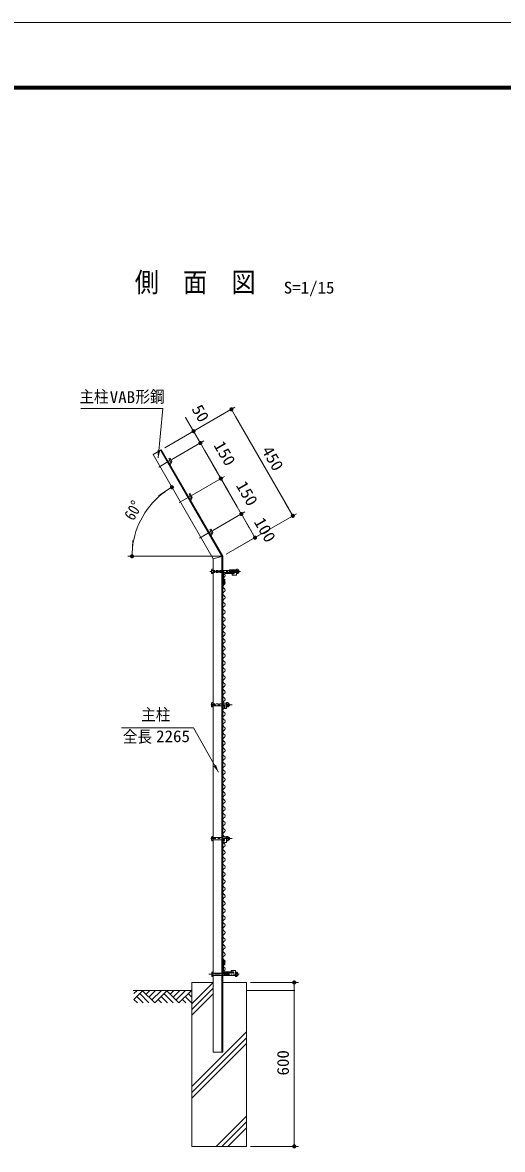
# Model space of a CAD drawing. Units: millimetres, scale not verified. Extents: x -4455 to 4455, y -3150 to 3150.
# Drawn here: x -394 to 1364, y -975 to 3150 of the extents above; entities that cross this region are included whole.
import ezdxf
from ezdxf.enums import TextEntityAlignment as Align

# ---------------------------------------------------------------- set-up
doc = ezdxf.new("R2010")
doc.units = ezdxf.units.MM
doc.header["$LTSCALE"] = 30
for name, pattern in [('DASHED', [7.5, 6, -1.5]), ('USER1', [2, 1.25, -0.25, 0.25, -0.25]), ('USER2', [0.375, 0.25, -0.125]), ('USER3', [4.7625, 3.175, -1.5875]), ('USER4', [1.125, 0.75, -0.125, 0.125, -0.125])]:
    doc.linetypes.add(name, pattern=pattern)
for name, color, linetype, lineweight in [('0-0_7詳細', 7, 'Continuous', 18), ('0-1_SUNPOU', 1, 'Continuous', 18), ('0-2_6文字', 3, 'Continuous', 9), ('0-3_0', 7, 'Continuous', 9), ('0-4_1部材', 3, 'Continuous', 18), ('0-5_8部品', 7, 'Continuous', 9), ('0-6_GL', 7, 'Continuous', 9), ('0-7_4基礎', 4, 'Continuous', 18), ('0-9_5寸法', 1, 'Continuous', 18), ('0-A_2網', 4, 'Continuous', 18), ('0-B_AMI', 3, 'Continuous', 18), ('0-D_D-TTL', 7, 'Continuous', 9)]:
    doc.layers.add(name, color=color, linetype=linetype, lineweight=lineweight)
doc.styles.add('ＭＳ ゴシック', font='')
doc.styles.get('ＭＳ ゴシック').set_extended_font_data('MS Gothic')

# ---------------------------------------------------------------- blocks, each defined once
blk = doc.blocks.new('GL-マーク')
at = {"layer": '0-3_0', "color": 1, "lineweight": 18}
for p, q in [((-418.12, -21.21), (-396.91, 0)), ((-418.12, -63.64), (-354.48, 0)), ((-354.48, 0), (-265.86, -88.62)), ((-304.52, 0), (-329.5, -24.98)), ((-262.09, 0), (-308.29, -46.2)), ((-219.67, 0), (-287.08, -67.41)), ((-177.24, 0), (-265.86, -88.62)), ((-177.24, 0), (-88.62, -88.62)), ((-127.28, 0), (-152.26, -24.98)), ((-84.85, 0), (-131.05, -46.19)), ((-42.43, 0), (-109.83, -67.41)), ((0, 0), (-88.62, -88.62)), ((-418.12, -63.64), (-393.14, -88.62)), ((-396.91, -42.43), (-350.71, -88.62)), ((-375.7, -21.21), (-308.29, -88.62)), ((-240.88, -63.64), (-215.9, -88.62)), ((-219.67, -42.43), (-173.47, -88.62)), ((-198.45, -21.21), (-131.05, -88.62)), ((-38.66, -88.62), (-63.64, -63.64)), ((3.77, -88.62), (-42.43, -42.43)), ((4.99, -47.42), (-21.21, -21.21))]:
    blk.add_line(p, q, dxfattribs=at)
blk = doc.blocks.new('NAMIX13')
at = {"layer": '0-B_AMI'}
for centre, start, end in [((-106.7, -200), 298.07249, 61.92751), ((106.7, -600), 118.07249, 241.92751), ((106.7, -1400), 118.07249, 241.92751), ((-106.7, -1000), 298.07249, 61.92751), ((106.7, -2200), 118.07249, 241.92751), ((-106.7, -1800), 298.07249, 61.92751), ((-106.7, -2600), 298.07249, 61.92751), ((106.7, -3000), 118.07249, 241.92751), ((106.7, -3800), 118.07249, 241.92751), ((-106.7, -3400), 298.07249, 61.92751), ((106.7, -4600), 118.07249, 241.92751), ((-106.7, -4200), 298.07249, 61.92751), ((-106.7, -5000), 298.07249, 61.92751), ((106.7, -5400), 118.07249, 241.92751), ((106.7, -6200), 118.07249, 241.92751), ((-106.7, -5800), 298.07249, 61.92751), ((106.7, -7000), 118.07249, 241.92751), ((-106.7, -6600), 298.07249, 61.92751), ((-106.7, -7400), 298.07249, 61.92751), ((106.7, -7800), 118.07249, 241.92751), ((106.7, -8600), 118.07249, 241.92751), ((-106.7, -8200), 298.07249, 61.92751)]:
    blk.add_arc(centre, 226.7, start, end, dxfattribs=at)
blk = doc.blocks.new('NAMIX5')
at = {"layer": '0-B_AMI'}
for centre, start, end in [((53.3, -300), 118.07249, 241.92751), ((53.3, -700), 118.07249, 241.92751), ((-53.3, -100), 298.07249, 61.92751), ((-53.3, -500), 298.07249, 61.92751), ((53.3, -1100), 118.07249, 241.92751), ((-53.3, -900), 298.07249, 61.92751), ((-53.3, -1300), 298.07249, 61.92751), ((53.3, -1500), 118.07249, 241.92751), ((53.3, -1900), 118.07249, 241.92751), ((-53.3, -1700), 298.07249, 61.92751)]:
    blk.add_arc(centre, 113.3, start, end, dxfattribs=at)
blk = doc.blocks.new('M1')
at = {"layer": '0-1_SUNPOU'}
blk.add_line((-7.5, 0), (-57.86, 0), dxfattribs=at)
for points in [[(0, 0), (-7.5, 0), (-7.44, 0.94)], [(0, 0), (-7.44, -0.94), (-7.5, 0)], [(0, 0), (-7.44, 0.94), (-7.26, 1.87)], [(0, 0), (-7.26, -1.87), (-7.44, -0.94)], [(0, 0), (-7.26, 1.87), (-6.97, 2.76)], [(0, 0), (-6.97, -2.76), (-7.26, -1.87)], [(0, 0), (-6.97, 2.76), (-6.57, 3.61)], [(0, 0), (-6.57, -3.61), (-6.97, -2.76)], [(0, 0), (-6.57, 3.61), (-6.07, 4.41)], [(0, 0), (-6.07, -4.41), (-6.57, -3.61)], [(0, 0), (-6.07, 4.41), (-5.47, 5.13)], [(0, 0), (-5.47, -5.13), (-6.07, -4.41)], [(0, 0), (-5.47, 5.13), (-4.78, 5.78)], [(0, 0), (-4.78, -5.78), (-5.47, -5.13)], [(0, 0), (-4.78, 5.78), (-4.02, 6.33)], [(0, 0), (-4.02, -6.33), (-4.78, -5.78)], [(0, 0), (-4.02, 6.33), (-3.19, 6.79)], [(0, 0), (-3.19, -6.79), (-4.02, -6.33)], [(0, 0), (-3.19, 6.79), (-2.32, 7.13)], [(0, 0), (-2.32, -7.13), (-3.19, -6.79)], [(0, 0), (-2.32, 7.13), (-1.41, 7.37)], [(0, 0), (-1.41, -7.37), (-2.32, -7.13)], [(0, 0), (-1.41, 7.37), (-0.47, 7.49)], [(0, 0), (-0.47, -7.49), (-1.41, -7.37)], [(0, 0), (-0.47, 7.49), (0.47, 7.49)], [(0, 0), (0.47, -7.49), (-0.47, -7.49)], [(0, 0), (0.47, 7.49), (1.41, 7.37)], [(0, 0), (1.41, 7.37), (2.32, 7.13)], [(0, 0), (2.32, 7.13), (3.19, 6.79)], [(0, 0), (3.19, 6.79), (4.02, 6.33)], [(0, 0), (4.02, 6.33), (4.78, 5.78)], [(0, 0), (4.78, 5.78), (5.47, 5.13)], [(0, 0), (5.47, 5.13), (6.07, 4.41)], [(0, 0), (6.07, 4.41), (6.57, 3.61)], [(0, 0), (6.57, 3.61), (6.97, 2.76)], [(0, 0), (6.97, 2.76), (7.26, 1.87)], [(0, 0), (7.26, 1.87), (7.44, 0.94)], [(0, 0), (7.44, 0.94), (7.5, 0)], [(0, 0), (1.41, -7.37), (0.47, -7.49)], [(0, 0), (2.32, -7.13), (1.41, -7.37)], [(0, 0), (3.19, -6.79), (2.32, -7.13)], [(0, 0), (4.02, -6.33), (3.19, -6.79)], [(0, 0), (4.78, -5.78), (4.02, -6.33)], [(0, 0), (5.47, -5.13), (4.78, -5.78)], [(0, 0), (6.07, -4.41), (5.47, -5.13)], [(0, 0), (6.57, -3.61), (6.07, -4.41)], [(0, 0), (6.97, -2.76), (6.57, -3.61)], [(0, 0), (7.26, -1.87), (6.97, -2.76)], [(0, 0), (7.44, -0.94), (7.26, -1.87)], [(0, 0), (7.5, 0), (7.44, -0.94)]]:
    blk.add_solid(points, dxfattribs=at)

msp = doc.modelspace()

# ---------------------------------------------------------------- linework, layer by layer
at = {"layer": '0-0_7詳細', "color": 1, "linetype": 'USER1'}
for p, q in [((374.59, 653), (296.1, 653)), ((374.59, 163), (296.1, 163))]:
    msp.add_line(p, q, dxfattribs=at)
at = {"layer": '0-2_6文字', "color": 7}
for points in [[(-180.67, 1736.88), (120.28, 1736.88), (103.01, 1556.47)], [(-31.05, 568.63), (232.33, 568.63), (323.94, 406.02)]]:
    msp.add_lwpolyline(points, dxfattribs=at)
for points in [[(102.82, 1554.48), (100.49, 1584.84), (110.86, 1583.85)], [(324.92, 404.28), (305.66, 427.86), (314.74, 432.97)]]:
    msp.add_solid(points, dxfattribs=at)
at = {"layer": '0-4_1部材', "color": 1}
for p, q in [((217.6, 1680.34), (202.6, 1706.32)), ((127.67, 1593.78), (245.59, 1661.86)), ((257.6, 1611.06), (232.6, 1654.36)), ((152.67, 1550.48), (270.59, 1618.56)), ((152.67, 1550.48), (270.59, 1618.56)), ((272.6, 1585.08), (317.6, 1507.14)), ((272.6, 1585.08), (287.6, 1559.1)), ((146.14, 1546.71), (105.04, 1522.98)), ((227.67, 1420.57), (345.59, 1488.66)), ((227.67, 1420.57), (345.59, 1488.66)), ((347.6, 1455.17), (392.6, 1377.23)), ((221.14, 1416.81), (180.04, 1393.07)), ((302.67, 1290.67), (420.59, 1358.75)), ((302.67, 1290.67), (420.59, 1358.75)), ((422.6, 1325.27), (442.6, 1290.63)), ((296.14, 1286.9), (255.04, 1263.17)), ((352.67, 1204.07), (470.59, 1272.15))]:
    msp.add_line(p, q, dxfattribs=at)
at = {"layer": '0-4_1部材', "color": 7, "lineweight": 9}
for p, q in [((84.37, 1568.78), (114.68, 1586.28)), ((84.37, 1568.78), (304.68, 1187.19)), ((112.08, 1584.78), (336.68, 1195.76)), ((114.68, 1586.28), (339.68, 1196.57)), ((144.93, 1533.89), (148.51, 1542.61)), ((145.47, 1555.87), (152.95, 1542.91)), ((147.46, 1529.51), (152.95, 1542.91)), ((220.47, 1425.97), (217.01, 1423.97)), ((217.01, 1423.97), (223.51, 1412.71)), ((219.93, 1403.98), (223.51, 1412.71)), ((220.47, 1425.97), (227.95, 1413.01)), ((222.46, 1399.6), (227.95, 1413.01)), ((294.93, 1274.08), (298.51, 1282.8)), ((295.47, 1296.06), (302.95, 1283.1)), ((297.46, 1269.7), (302.95, 1283.1)), ((304.68, 1187.19), (339.68, 1196.57)), ((304.68, 1187.19), (304.68, -363.43)), ((336.68, 1195.76), (336.68, -618.43)), ((339.68, 1096.57), (339.68, 1131.57)), ((342.68, 1098.57), (342.68, 1128.57)), ((344.68, 1136.57), (379.68, 1136.57)), ((347.18, 1136.57), (372.18, 1136.57)), ((347.68, 1133.57), (377.68, 1133.57)), ((349.68, 1136.57), (389.68, 1136.57)), ((379.68, 1136.57), (379.68, 1135.57)), ((339.68, 1093.5), (343.41, 1098.91)), ((339.68, 1086.46), (347.41, 1097.67)), ((339.68, 1096.57), (340.68, 1096.57)), ((343.41, 1112.75), (343.41, 1098.91)), ((347.41, 1112.75), (343.41, 1112.75)), ((347.41, 1112.75), (347.41, 1097.67)), ((339.68, -287.82), (341.18, -287.82)), ((341.68, -327.82), (379.68, -327.82)), ((342.68, -323.32), (342.68, -289.32)), ((344.18, -324.82), (378.18, -324.82)), ((379.68, -326.32), (379.68, -328.32)), ((304.68, -363.43), (304.68, -618.43)), ((339.68, -618.43), (304.68, -618.43))]:
    msp.add_line(p, q, dxfattribs=at)
for points in [[(145.47, 1555.87), (142.01, 1553.87), (148.51, 1542.61)], [(295.47, 1296.06), (292.01, 1294.06), (298.51, 1282.8)], [(339.68, 1196.57), (339.68, -363.43), (339.68, -618.43)]]:
    msp.add_lwpolyline(points, dxfattribs=at)
for centre, radius, start, end in [((344.68, 1131.57), 5, 90, 180), ((347.68, 1128.57), 5, 90, 180), ((377.68, 1135.57), 2, 270, 0), ((340.68, 1098.57), 2, 270, 0), ((341.18, -289.32), 1.5, 0, 90), ((341.68, -325.82), 2, 209.64572, 270), ((344.18, -323.32), 1.5, 179.99992, 270), ((378.18, -326.32), 1.5, 0.01748, 90)]:
    msp.add_arc(centre, radius, start, end, dxfattribs=at)
at = {"layer": '0-5_8部品', "color": 1, "linetype": 'USER1', "lineweight": 18}
msp.add_line((404.73, 1141.02), (289.92, 1141.02), dxfattribs=at)
at = {"layer": '0-5_8部品', "color": 3, "lineweight": 18}
for p, q in [((298.28, 1146.94), (299.39, 1148.86)), ((298.28, 1146.94), (298.28, 1135.1)), ((298.97, 1145.02), (304.68, 1145.02)), ((298.97, 1137.02), (304.68, 1137.02)), ((299.39, 1148.86), (304.68, 1148.86)), ((304.68, 1148.86), (304.68, 1133.18)), ((334.78, 1137.02), (389.49, 1137.02)), ((339.68, 1145.02), (389.39, 1145.02)), ((364.49, 1147.34), (389.49, 1147.34)), ((364.49, 1147.34), (364.49, 1136.84)), ((364.49, 1136.84), (379.24, 1136.84)), ((374.49, 1132.34), (379.24, 1132.34)), ((374.49, 1132.34), (374.49, 1127.34)), ((374.49, 1127.34), (389.49, 1127.34)), ((389.49, 1133.18), (389.49, 1148.86)), ((389.49, 1147.34), (389.49, 1127.34)), ((395.2, 1145.02), (389.49, 1145.02)), ((395.2, 1137.02), (389.49, 1137.02)), ((394.78, 1133.18), (389.49, 1133.18)), ((395.89, 1135.1), (394.78, 1133.18)), ((395.89, 1135.1), (395.89, 1146.94))]:
    msp.add_line(p, q, dxfattribs=at)
at = {"layer": '0-5_8部品', "color": 3, "linetype": 'USER2', "lineweight": 18}
for p, q in [((304.68, 1145.02), (339.68, 1145.02)), ((304.68, 1137.02), (339.68, 1137.02)), ((304.68, 657), (339.68, 657))]:
    msp.add_line(p, q, dxfattribs=at)
at = {"layer": '0-5_8部品', "color": 3, "linetype": 'DASHED', "lineweight": 18}
for p, q in [((364.49, 1145.34), (389.49, 1145.34)), ((304.68, 649), (339.68, 649)), ((304.68, 167), (339.68, 167)), ((304.68, 159), (339.68, 159))]:
    msp.add_line(p, q, dxfattribs=at)
at = {"layer": '0-5_8部品'}
for p, q in [((298.28, 658.92), (299.39, 660.84)), ((299.39, 660.84), (304.68, 660.84)), ((304.68, 645.16), (304.68, 660.84)), ((353.88, 645.16), (353.88, 660.84)), ((298.28, 647.08), (298.28, 658.92)), ((298.28, 647.08), (299.39, 645.16)), ((298.97, 657), (304.68, 657)), ((298.97, 649), (304.68, 649)), ((299.39, 645.16), (304.68, 645.16)), ((339.68, 659.32), (339.68, 648.82)), ((339.68, 659.32), (353.88, 659.32)), ((339.68, 648.82), (343.63, 648.82)), ((339.68, 644.32), (343.63, 644.32)), ((339.68, 644.32), (339.68, 639.32)), ((339.68, 639.32), (353.88, 639.32)), ((353.88, 659.32), (353.88, 639.32)), ((359.59, 657), (353.88, 657)), ((359.59, 649), (353.88, 649)), ((359.17, 645.16), (353.88, 645.16)), ((360.28, 647.08), (359.17, 645.16)), ((360.28, 647.08), (360.28, 658.92)), ((360.28, 657), (363.83, 657)), ((360.28, 649), (363.83, 649)), ((363.83, 649), (363.83, 657)), ((298.28, 168.92), (299.39, 170.84)), ((298.28, 157.08), (298.28, 168.92)), ((298.97, 167), (304.68, 167)), ((299.39, 170.84), (304.68, 170.84)), ((304.68, 155.16), (304.68, 170.84)), ((339.68, 169.32), (339.68, 158.82)), ((339.68, 169.32), (353.88, 169.32)), ((353.88, 155.16), (353.88, 170.84)), ((353.88, 169.32), (353.88, 149.32)), ((359.59, 167), (353.88, 167)), ((360.28, 157.08), (360.28, 168.92)), ((360.28, 167), (363.83, 167)), ((363.83, 159), (363.83, 167)), ((298.28, 157.08), (299.39, 155.16)), ((298.97, 159), (304.68, 159)), ((299.39, 155.16), (304.68, 155.16)), ((339.68, 158.82), (343.63, 158.82)), ((339.68, 154.32), (343.63, 154.32)), ((339.68, 154.32), (339.68, 149.32)), ((339.68, 149.32), (353.88, 149.32)), ((359.59, 159), (353.88, 159)), ((359.17, 155.16), (353.88, 155.16)), ((360.28, 157.08), (359.17, 155.16)), ((360.28, 159), (363.83, 159)), ((347.36, -287.03), (339.68, -275.36)), ((344.36, -287.93), (339.68, -280.82)), ((344.36, -298.93), (344.36, -287.93)), ((347.36, -298.93), (347.36, -287.03)), ((299.08, -326.4), (299.7, -325.32)), ((299.08, -340.25), (299.08, -326.4)), ((304.68, -325.32), (299.7, -325.32)), ((304.68, -329.32), (299.7, -329.32)), ((304.68, -341.32), (304.68, -325.32)), ((339.68, -329.32), (361.68, -329.32)), ((344.36, -298.93), (347.36, -298.93)), ((361.68, -338.32), (361.68, -328.32)), ((361.68, -328.32), (379.68, -328.32)), ((370.68, -319.32), (370.68, -324.82)), ((385.68, -319.32), (370.68, -319.32)), ((385.68, -325.32), (385.68, -319.32)), ((385.68, -341.32), (385.68, -325.32)), ((385.68, -325.32), (390.66, -325.32)), ((385.68, -337.32), (385.68, -329.32)), ((385.68, -329.32), (390.66, -329.32)), ((299.08, -340.25), (299.7, -341.32)), ((304.68, -337.32), (299.7, -337.32)), ((304.68, -341.32), (299.7, -341.32)), ((339.68, -337.32), (361.68, -337.32)), ((361.68, -338.32), (385.68, -338.32)), ((385.68, -337.32), (390.71, -337.32)), ((385.68, -341.32), (390.66, -341.32)), ((391.28, -340.25), (390.66, -341.32))]:
    msp.add_line(p, q, dxfattribs=at)
at = {"layer": '0-5_8部品', "color": 1, "lineweight": 18}
for p, q in [((360.28, 656.2), (364.24, 656.2)), ((360.28, 649.8), (364.24, 649.8)), ((360.28, 166.2), (364.24, 166.2)), ((360.28, 159.8), (364.24, 159.8))]:
    msp.add_line(p, q, dxfattribs=at)
at = {"layer": '0-5_8部品', "color": 3, "linetype": 'USER3', "lineweight": 18}
for p, q in [((304.68, -329.32), (339.68, -329.32)), ((304.68, -337.32), (339.68, -337.32))]:
    msp.add_line(p, q, dxfattribs=at)
at = {"layer": '0-5_8部品', "color": 1, "linetype": 'USER4', "lineweight": 18}
msp.add_line((399.31, -333.32), (288.87, -333.32), dxfattribs=at)
at = {"layer": '0-5_8部品', "color": 4, "lineweight": 18}
for p, q in [((339.68, -330.12), (361.68, -330.12)), ((339.68, -336.52), (361.68, -336.52))]:
    msp.add_line(p, q, dxfattribs=at)
at = {"layer": '0-5_8部品', "color": 3, "lineweight": 18}
for points in [[(298.28, 1135.1), (299.39, 1133.18), (304.68, 1133.18)], [(395.89, 1146.94), (394.78, 1148.86), (389.49, 1148.86)]]:
    msp.add_lwpolyline(points, dxfattribs=at)
at = {"layer": '0-5_8部品'}
for points in [[(360.28, 658.92), (359.17, 660.84), (353.88, 660.84)], [(360.28, 168.92), (359.17, 170.84), (353.88, 170.84)], [(391.28, -340.25), (391.28, -326.4), (390.66, -325.32)]]:
    msp.add_lwpolyline(points, dxfattribs=at)
at = {"layer": '0-5_8部品', "color": 3, "lineweight": 18}
for centre, radius, start, end in [((301.31, 1146.94), 3.03, 180, 219.3382), ((310.28, 1141.02), 12, 160.52878, 199.47122), ((301.31, 1135.1), 3.03, 140.6618, 180), ((379.24, 1134.59), 2.25, 270, 90), ((392.86, 1146.94), 3.03, 320.6618, 0), ((383.89, 1141.02), 12, 340.52878, 19.47122), ((392.86, 1135.1), 3.03, 0, 39.3382), ((392.73, 1141.02), 6.71, 298.05542, 61.94458)]:
    msp.add_arc(centre, radius, start, end, dxfattribs=at)
at = {"layer": '0-5_8部品'}
for centre, radius, start, end in [((301.31, 658.92), 3.03, 180, 219.3382), ((310.28, 653), 12, 160.52878, 199.47122), ((301.31, 647.08), 3.03, 140.6618, 180), ((343.63, 646.57), 2.25, 270, 90), ((357.25, 658.92), 3.03, 320.6618, 0), ((348.28, 653), 12, 340.52878, 19.47122), ((357.25, 647.08), 3.03, 0, 39.3382), ((356.9, 653), 8, 330, 30), ((301.31, 168.92), 3.03, 180, 219.3382), ((310.28, 163), 12, 160.52878, 199.47122), ((357.25, 168.92), 3.03, 320.6618, 0), ((348.28, 163), 12, 340.52878, 19.47122), ((356.9, 163), 8, 330, 30), ((301.31, 157.08), 3.03, 140.6618, 180), ((343.63, 156.57), 2.25, 270, 90), ((357.25, 157.08), 3.03, 0, 39.3382), ((306.31, -326.4), 7.23, 179.99992, 203.88486), ((312.27, -333.32), 13.19, 162.35463, 197.65355), ((376.85, -333.44), 14.39, 344.30688, 16.61112), ((384.05, -326.4), 7.23, 336.03567, 0), ((388.25, -333.19), 7.61, 293.49969, 65.96921), ((306.31, -340.25), 7.23, 156.1122, 179.99992), ((384.05, -340.25), 7.27, 0, 23.62772)]:
    msp.add_arc(centre, radius, start, end, dxfattribs=at)
at = {"layer": '0-6_GL'}
for p, q in [((11.41, -393.43), (226.13, -393.43)), ((603.05, -393.43), (426.13, -393.43))]:
    msp.add_line(p, q, dxfattribs=at)
at = {"layer": '0-7_4基礎', "color": 7, "lineweight": 9}
for p, q in [((226.13, -963.43), (226.13, -363.43)), ((226.13, -363.43), (304.68, -363.43)), ((339.68, -363.43), (426.13, -363.43)), ((426.13, -963.43), (426.13, -363.43)), ((226.13, -963.43), (426.13, -963.43))]:
    msp.add_line(p, q, dxfattribs=at)
at = {"layer": '0-7_4基礎'}
for p, q in [((226.13, -441.21), (303.9, -363.43)), ((226.13, -462.42), (304.68, -383.87)), ((226.13, -483.63), (304.68, -405.08)), ((226.13, -744.67), (426.13, -544.67)), ((226.13, -765.88), (426.13, -565.88)), ((226.13, -787.09), (426.13, -587.09)), ((315.18, -963.43), (426.13, -852.49)), ((336.4, -963.43), (426.13, -873.7)), ((357.61, -963.43), (426.13, -894.91))]:
    msp.add_line(p, q, dxfattribs=at)
at = {"layer": '0-9_5寸法'}
for p, q in [((127.67, 1593.78), (384.15, 1741.86)), ((386.16, 1708.38), (581.16, 1370.63)), ((352.67, 1204.07), (609.15, 1352.15)), ((-7.8, 1196.57), (339.68, 1196.57)), ((441.13, -363.43), (616.35, -363.43)), ((601.35, -393.43), (601.35, -933.43)), ((441.13, -963.43), (616.35, -963.43))]:
    msp.add_line(p, q, dxfattribs=at)
at = {"layer": '0-A_2網', "color": 1}
msp.add_line((10.91, 1196.57), (-7.63, 1196.57), dxfattribs=at)
msp.add_arc((299.27, 1196.57), 291.9, 125.89119, 174.10881, dxfattribs=at)
at = {"layer": '0-A_2網', "color": 2}
for centre, start, end in [((347.44, -194.06), 118.07249, 241.92751), ((340.32, -180.73), 298.07249, 61.92751)]:
    msp.add_arc(centre, 7.56, start, end, dxfattribs=at)
at = {"layer": '0-B_AMI'}
for centre, start, end in [((340.32, -207.4), 298.07249, 61.92751), ((347.44, -220.73), 118.07249, 241.92751), ((347.44, -247.4), 118.07249, 241.92751), ((340.32, -234.06), 298.07249, 61.92751), ((347.44, -274.06), 118.07249, 241.92751), ((340.32, -260.73), 298.07249, 61.92751), ((340.32, -287.4), 298.07249, 61.92751), ((347.44, -300.73), 118.07249, 241.92751), ((340.32, -314.06), 298.07249, 61.92751)]:
    msp.add_arc(centre, 7.56, start, end, dxfattribs=at)
at = {"layer": '0-D_D-TTL', "color": 2, "lineweight": 18}
msp.add_lwpolyline([(-4455.04, 3150.21), (4454.66, 3150.21), (4454.66, -3150.21), (-4455.04, -3150.21)], close=True, dxfattribs=at)
at = {"layer": '0-D_D-TTL'}
for points in [[(-4168.65, 2916.87), (4168.28, 2916.87), (4168.28, -2916.87), (-4168.65, -2916.87)], [(-4166, 2914.21), (4165.63, 2914.21), (4165.63, -2914.21), (-4166, -2914.21)], [(-4163.35, 2911.56), (4162.97, 2911.56), (4162.97, -2911.56), (-4163.35, -2911.56)], [(-4160.7, 2908.91), (4160.32, 2908.91), (4160.32, -2908.91), (-4160.7, -2908.91)], [(-4158.05, 2906.26), (4157.67, 2906.26), (4157.67, -2906.26), (-4158.05, -2906.26)]]:
    msp.add_lwpolyline(points, close=True, dxfattribs=at)

# ---------------------------------------------------------------- block references
at = {"layer": '0-4_1部材'}
for p, rotation in [((232.6, 1654.36), 300), ((257.6, 1611.06), 120), ((257.6, 1611.06), 120), ((332.6, 1481.16), 300), ((332.6, 1481.16), 120), ((407.6, 1351.25), 300), ((407.6, 1351.25), 120), ((457.6, 1264.65), 300)]:
    msp.add_blockref('M1', p, dxfattribs=dict(at, rotation=rotation))
at = {"layer": '0-6_GL', "xscale": 0.5, "yscale": 0.5}
msp.add_blockref('GL-マーク', (223.48, -393.58), dxfattribs=at)
at = {"layer": '0-9_5寸法'}
for p, rotation in [((371.16, 1734.36), 120), ((596.16, 1344.65), 300), ((601.35, -363.43), 90), ((601.35, -963.43), 270)]:
    msp.add_blockref('M1', p, dxfattribs=dict(at, rotation=rotation))
at = {"layer": '0-A_2網'}
for p, rotation in [((153.32, 1449.36), 32.9456), ((7.37, 1196.57), 267.0544)]:
    msp.add_blockref('M1', p, dxfattribs=dict(at, rotation=rotation))
for name, p, xscale, yscale in [('NAMIX5', (343.88, 1132.6), 0.06666667, 0.06666667), ('NAMIX13', (343.88, 999.27), 0.03333333, 0.03333333), ('NAMIX13', (343.88, 705.94), 0.03333333, 0.03333333), ('NAMIX13', (343.88, 412.6), 0.03333333, 0.03333333), ('NAMIX13', (343.88, 119.27), 0.03333333, 0.03333333)]:
    msp.add_blockref(name, p, dxfattribs=dict(at, xscale=xscale, yscale=yscale))

# ---------------------------------------------------------------- texts
at = {"layer": '0-2_6文字', "color": 7, "style": 'ＭＳ ゴシック', "width": 0.9}
msp.add_text('側\u3000面\u3000図', height=72.14, dxfattribs=at).set_placement((17.23, 2141.8), align=Align.BOTTOM_LEFT)
at = {"layer": '0-2_6文字', "style": 'ＭＳ ゴシック'}
for s, width, p in [('S=1/15', 1.05, (562.82, 2145.25)), ('主柱', 0.9, (-185.06, 1746.18)), ('VAB', 1.05, (-74.26, 1744.46)), ('形鋼', 0.9, (20.21, 1746.18)), ('主柱', 0.9, (41.08, 582.28)), ('全長', 0.9, (-25.94, 501.82)), ('2265', 1.05, (95.57, 503.14))]:
    msp.add_text(s, height=43.33, dxfattribs=dict(at, width=width)).set_placement(p, align=Align.BOTTOM_LEFT)
at = {"layer": '0-4_1部材', "style": 'ＭＳ ゴシック', "width": 1.05}
for s, p in [('50', (212.8, 1729.47)), ('150', (293.63, 1596.4)), ('150', (375.12, 1449.75)), ('100', (440.99, 1316.19))]:
    msp.add_text(s, height=43.33, rotation=300, dxfattribs=at).set_placement(p, align=Align.BOTTOM_LEFT)
at = {"layer": '0-9_5寸法', "color": 3, "style": 'ＭＳ ゴシック', "width": 1.05}
for s, rotation, p in [('450', 300, (469.19, 1577.92)), ('600', 90, (594.68, -703.93))]:
    msp.add_text(s, height=43.33, rotation=rotation, dxfattribs=at).set_placement(p, align=Align.BOTTOM_LEFT)
at = {"layer": '0-A_2網', "color": 3, "style": 'ＭＳ ゴシック', "width": 0.85}
msp.add_text('60°', height=43.3, rotation=60, dxfattribs=at).set_placement((24.19, 1317.27), align=Align.BOTTOM_LEFT)

doc.saveas('drawing.dxf')
